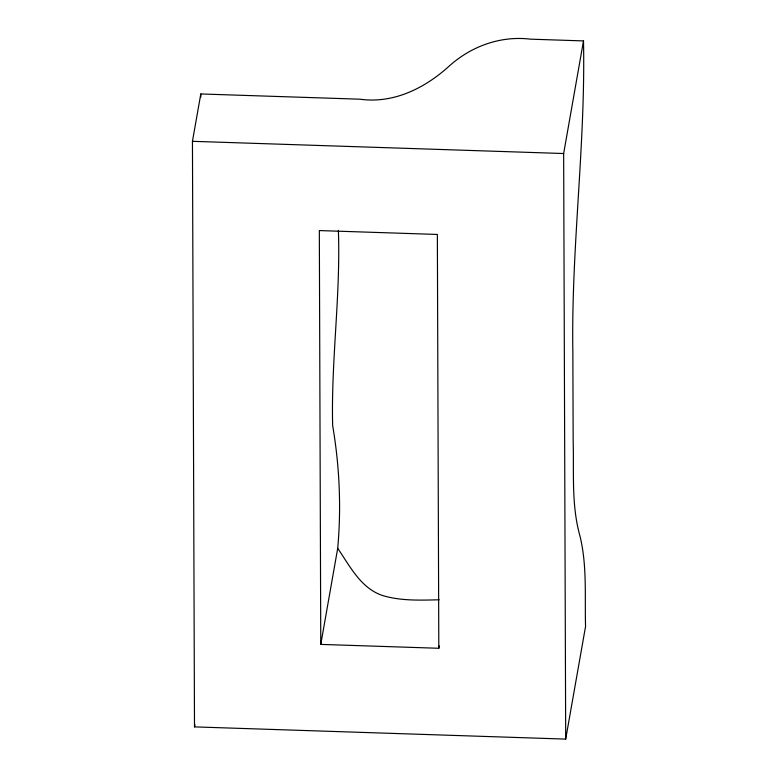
<?xml version="1.0" encoding="UTF-8"?>
<svg xmlns="http://www.w3.org/2000/svg" width="778" height="778" viewBox="0 0 778 778"><rect width="100%" height="100%" fill="white"/><g stroke="black" fill="none" stroke-linecap="round" stroke-linejoin="round"><path stroke-width="1.17" d="M439.23 645.925L438.811 648.278L320.769 644.398L337.701 548.354C341.435 507.256 339.519 466.08 332.644 425.508C331.039 360.399 340.676 295.494 338.381 230.356M192.448 141.314L200.802 93.963L359.883 99.195C393.415 103.892 424.749 88.245 449.032 66.237C471.167 46.213 500.643 35.545 530.479 39.163L583.5 40.913C585.64 144.757 571.12 248.075 572.851 351.909L573.162 440.786C574.057 472.45 571.246 504.941 579.911 535.809C587.225 565.412 584.696 596.279 585.552 626.485L565.694 739.1L194.5 726.885L192.448 141.314L563.651 153.529L583.5 40.913M194.5 726.885L194.908 724.513M439.191 599.799C420.149 600.208 400.495 601.063 382.105 595.374C360.457 587.837 349.896 565.966 337.701 548.354M563.651 153.529L565.694 739.1M438.811 648.278L437.362 234.45L319.33 230.57L320.769 644.398M200.802 93.963L200.812 97.094"/></g></svg>
